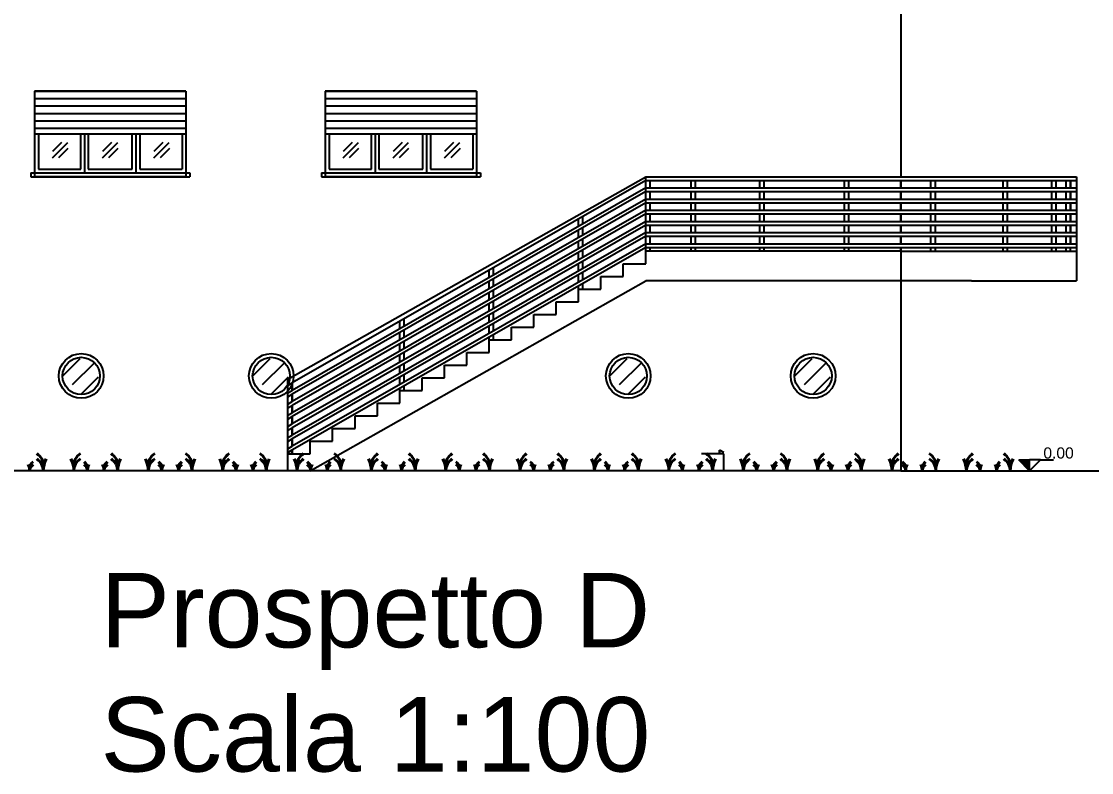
# Model space of a CAD drawing. Header units: millimetres. Extents: x 2459 to 3981, y 1231 to 4850.
# Drawn here: x 3721.4 to 3735.76, y 1237.31 to 1247.4 of the extents above; entities that cross this region are included whole.
import ezdxf

# ---------------------------------------------------------------- set-up
doc = ezdxf.new("R2010")
doc.units = ezdxf.units.MM
doc.layers.add('erbetta', color=7, linetype='Continuous', lineweight=40)
doc.styles.get("Standard").update_dxf_attribs({"font": 'arial.ttf'})

msp = doc.modelspace()

# ---------------------------------------------------------------- hatches: boundary and pattern name
at = {"ltscale": 0.01}
h = msp.add_hatch(color=256, dxfattribs=at)
h.dxf.hatch_style = 1
h.paths.add_polyline_path([(3734.930169, 1241.512715), (3734.782687, 1241.512715), (3734.930169, 1241.365233)])

# ---------------------------------------------------------------- linework, layer by layer
for p, q in [((3733.199951, 1247.613062), (3733.199951, 1245.315233)), ((3733.199951, 1245.265233), (3733.199951, 1245.165233)), ((3733.199951, 1245.165233, 0.597458), (3733.199951, 1245.265233, 0.597458)), ((3733.199951, 1245.265233), (3733.199951, 1245.165233)), ((3735.559951, 1245.315233, 1.597458), (3735.559951, 1243.915233, 1.597458)), ((3733.199951, 1245.115233), (3733.199951, 1245.015233)), ((3733.199951, 1245.015233, 0.597458), (3733.199951, 1245.115233, 0.597458)), ((3733.199951, 1245.115233), (3733.199951, 1245.015233)), ((3733.199951, 1244.965233), (3733.199951, 1244.865233)), ((3733.199951, 1244.865233, 0.597458), (3733.199951, 1244.965233, 0.597458)), ((3733.199951, 1244.965233), (3733.199951, 1244.865233)), ((3733.199951, 1244.815233), (3733.199951, 1244.715233)), ((3733.199951, 1244.715233, 0.597458), (3733.199951, 1244.815233, 0.597458)), ((3733.199951, 1244.815233), (3733.199951, 1244.715233)), ((3733.199951, 1244.665233), (3733.199951, 1244.565233)), ((3733.199951, 1244.565233, 0.597458), (3733.199951, 1244.665233, 0.597458)), ((3733.199951, 1244.665233), (3733.199951, 1244.565233)), ((3733.199951, 1244.515233), (3733.199951, 1244.415233)), ((3733.199951, 1244.415233, 0.597458), (3733.199951, 1244.515233, 0.597458)), ((3733.199951, 1244.515233), (3733.199951, 1244.415233)), ((3733.199951, 1244.314923, 0.597458), (3733.199951, 1244.365233, 0.597458)), ((3733.199951, 1244.365233), (3733.199951, 1241.365233)), ((3733.199951, 1244.314923, 0.597458), (3734.099951, 1244.314923, 0.978814)), ((3734.099951, 1244.314923, 0.978814), (3734.149951, 1244.314923, 1)), ((3734.149951, 1244.314923, 1), (3735.559951, 1244.314923, 1.597458)), ((3734.149951, 1243.915233, 1), (3735.559951, 1243.915233, 1.597458)), ((3734.930169, 1241.365233), (3734.782687, 1241.512715)), ((3734.782687, 1241.512715), (3734.930169, 1241.512715)), ((3734.930169, 1241.365233), (3734.930169, 1241.512715)), ((3734.930169, 1241.365233), (3735.077652, 1241.512715)), ((3735.077652, 1241.512715), (3734.930169, 1241.512715)), ((3735.077652, 1241.512715), (3735.248963, 1241.512715)), ((3733.199951, 1241.365233), (3736.660388, 1241.365233))]:
    msp.add_line(p, q, dxfattribs=at)
at = {"linetype": 'Continuous', "ltscale": 0.01}
for p, q in [((3721.579951, 1246.465233), (3721.579951, 1245.315233)), ((3723.609951, 1246.465233, 0.597458), (3721.579951, 1246.465233, 0.597458)), ((3721.579951, 1246.465233), (3721.579951, 1245.365233)), ((3721.579951, 1246.465233, 0.597458), (3723.609951, 1246.465233, 0.597458)), ((3721.579951, 1246.465233), (3721.579951, 1246.365233)), ((3721.579951, 1246.365233), (3723.609951, 1246.365233)), ((3723.609951, 1246.465233), (3723.609951, 1245.315233)), ((3723.609951, 1246.465233), (3723.609951, 1245.365233)), ((3725.479951, 1246.465233), (3725.479951, 1245.315233)), ((3727.509951, 1246.465233, 0.597458), (3725.479951, 1246.465233, 0.597458)), ((3725.479951, 1246.465233), (3725.479951, 1245.315233)), ((3725.479951, 1246.465233, 0.597458), (3727.509951, 1246.465233, 0.597458)), ((3725.479951, 1246.465233), (3725.479951, 1245.365233)), ((3725.479951, 1246.465233, 0.597458), (3727.509951, 1246.465233, 0.597458)), ((3725.479951, 1246.465233), (3725.479951, 1246.365233)), ((3725.479951, 1246.365233), (3727.509951, 1246.365233)), ((3727.509951, 1246.465233), (3727.509951, 1245.315233)), ((3727.509951, 1246.465233), (3727.509951, 1245.315233)), ((3727.509951, 1246.465233), (3727.509951, 1245.365233)), ((3721.579951, 1246.265233), (3723.609951, 1246.265233)), ((3725.479951, 1246.265233), (3727.509951, 1246.265233)), ((3721.579951, 1246.165233), (3723.609951, 1246.165233)), ((3721.579951, 1246.065233), (3723.609951, 1246.065233)), ((3725.479951, 1246.165233), (3727.509951, 1246.165233)), ((3725.479951, 1246.065233), (3727.509951, 1246.065233)), ((3721.579951, 1245.965233), (3723.609951, 1245.965233)), ((3725.479951, 1245.965233), (3727.509951, 1245.965233)), ((3721.579951, 1245.890233), (3723.609951, 1245.890233)), ((3721.629951, 1245.890233), (3721.629951, 1245.415233, 0.540557)), ((3721.818412, 1245.568117), (3722.024118, 1245.773823)), ((3721.940663, 1245.773823), (3721.818412, 1245.651573)), ((3722.199951, 1245.415233, 0.540557), (3722.199951, 1245.890233)), ((3722.249951, 1245.890233), (3722.249951, 1245.365233, 0.597458)), ((3722.299951, 1245.890233), (3722.299951, 1245.415233, 0.540557)), ((3722.488412, 1245.568117, 0.654358), (3722.694118, 1245.773823, 0.654358)), ((3722.610663, 1245.773823, 0.654358), (3722.488412, 1245.651573, 0.654358)), ((3722.889951, 1245.415233, 0.540557), (3722.889951, 1245.890233)), ((3722.939951, 1245.365233, 0.597458), (3722.939951, 1245.890233)), ((3722.989951, 1245.890233), (3722.989951, 1245.415233, 0.540557)), ((3723.178412, 1245.568117), (3723.384118, 1245.773823)), ((3723.300663, 1245.773823), (3723.178412, 1245.651573)), ((3723.559951, 1245.890233), (3723.559951, 1245.415233)), ((3725.479951, 1245.890233), (3727.509951, 1245.890233)), ((3725.529951, 1245.890233), (3725.529951, 1245.415233, 0.540557)), ((3725.718412, 1245.568117), (3725.924118, 1245.773823)), ((3725.840663, 1245.773823), (3725.718412, 1245.651573)), ((3726.099951, 1245.415233, 0.540557), (3726.099951, 1245.890233)), ((3726.149951, 1245.890233), (3726.149951, 1245.365233, 0.597458)), ((3726.199951, 1245.890233), (3726.199951, 1245.415233, 0.540557)), ((3726.388412, 1245.568117, 0.654358), (3726.594118, 1245.773823, 0.654358)), ((3726.510663, 1245.773823, 0.654358), (3726.388412, 1245.651573, 0.654358)), ((3726.789951, 1245.415233, 0.540557), (3726.789951, 1245.890233)), ((3726.839951, 1245.365233, 0.597458), (3726.839951, 1245.890233)), ((3726.889951, 1245.890233), (3726.889951, 1245.415233, 0.540557)), ((3727.078412, 1245.568117), (3727.284118, 1245.773823)), ((3727.200663, 1245.773823), (3727.078412, 1245.651573)), ((3727.459951, 1245.890233), (3727.459951, 1245.415233)), ((3722.027301, 1245.693551), (3721.901867, 1245.568117)), ((3722.697301, 1245.693551, 0.654358), (3722.571867, 1245.568117, 0.654358)), ((3723.387301, 1245.693551), (3723.261867, 1245.568117)), ((3725.927301, 1245.693551), (3725.801867, 1245.568117)), ((3726.597301, 1245.693551, 0.654358), (3726.471867, 1245.568117, 0.654358)), ((3727.287301, 1245.693551), (3727.161867, 1245.568117)), ((3721.529951, 1245.365233, 0.597458), (3723.609951, 1245.365233, 0.597458)), ((3721.529951, 1245.365233, 0.597458), (3721.529951, 1245.315233, 0.597458)), ((3721.629951, 1245.415233, 1.194915), (3722.199951, 1245.415233, 1.194915)), ((3722.299951, 1245.415233, 1.194915), (3722.889951, 1245.415233, 1.194915)), ((3722.989951, 1245.415233, 1.194915), (3723.559951, 1245.415233, 1.194915)), ((3723.609951, 1245.365233), (3723.659951, 1245.365233)), ((3723.659951, 1245.365233), (3723.659951, 1245.315233)), ((3725.429951, 1245.365233, 0.597458), (3727.509951, 1245.365233, 0.597458)), ((3725.429951, 1245.365233, 0.597458), (3725.429951, 1245.315233, 0.597458)), ((3725.529951, 1245.415233, 1.194915), (3726.099951, 1245.415233, 1.194915)), ((3726.199951, 1245.415233, 1.194915), (3726.789951, 1245.415233, 1.194915)), ((3726.889951, 1245.415233, 1.194915), (3727.459951, 1245.415233, 1.194915)), ((3727.509951, 1245.365233), (3727.559951, 1245.365233)), ((3727.559951, 1245.365233), (3727.559951, 1245.315233)), ((3721.529951, 1245.315233, 0.597458), (3723.659951, 1245.315233, 0.5)), ((3723.609951, 1245.315233, 0.597458), (3721.579951, 1245.315233, 0.597458)), ((3724.978225, 1242.595233, 0.597458), (3729.778225, 1245.315233, 0.597458)), ((3729.778225, 1245.265233, -0.318076), (3725.036929, 1242.545233)), ((3725.429951, 1245.315233, 0.597458), (3727.559951, 1245.315233, 0.5)), ((3727.509951, 1245.315233, 0.597458), (3725.479951, 1245.315233, 0.597458)), ((3725.479951, 1245.315233, 0.597458), (3727.509951, 1245.315233, 0.597458)), ((3729.778225, 1244.144923), (3729.778225, 1245.315233)), ((3729.778225, 1245.165233, 0.752214), (3729.778225, 1245.265233, 0.752214)), ((3729.836929, 1245.165233, 0.752214), (3729.836929, 1245.265233, 0.752214)), ((3730.388617, 1245.165233, 0.597458), (3730.388617, 1245.265233, 0.597458)), ((3730.44732, 1245.165233, 0.597458), (3730.44732, 1245.265233, 0.597458)), ((3731.311382, 1245.165233, 0.597458), (3731.311382, 1245.265233, 0.597458)), ((3731.370086, 1245.165233, 0.597458), (3731.370086, 1245.265233, 0.597458)), ((3732.447231, 1245.165233, 0.597458), (3732.447231, 1245.265233, 0.597458)), ((3732.505934, 1245.165233, 0.597458), (3732.505934, 1245.265233, 0.597458)), ((3733.603942, 1245.165233, 0.597458), (3733.603942, 1245.265233, 0.597458)), ((3733.662645, 1245.265233, 0.597458), (3733.662645, 1245.165233, 0.597458)), ((3734.575205, 1245.165233), (3734.575205, 1245.265233)), ((3734.633909, 1245.165233), (3734.633909, 1245.265233)), ((3735.226545, 1245.165233, 0.597458), (3735.226545, 1245.265233, 0.597458)), ((3735.285249, 1245.165233, 0.597458), (3735.285249, 1245.265233, 0.597458)), ((3735.417283, 1245.265233), (3735.417283, 1245.165233)), ((3735.417843, 1245.165233, 0.597458), (3735.417843, 1245.265233, 0.597458)), ((3735.476547, 1245.165233, 0.597458), (3735.476547, 1245.265233, 0.597458)), ((3735.477283, 1245.265233), (3735.477283, 1245.165233)), ((3729.778225, 1245.165233, 0.279382), (3725.036929, 1242.445233, 0.597458)), ((3729.778225, 1245.115233, -0.636152), (3725.036929, 1242.395233, -0.318076)), ((3729.778225, 1245.015233, 0.752214), (3729.778225, 1245.115233, 0.752214)), ((3729.836929, 1245.015233, 0.752214), (3729.836929, 1245.115233, 0.752214)), ((3730.388617, 1245.015233, 0.597458), (3730.388617, 1245.115233, 0.597458)), ((3730.44732, 1245.015233, 0.597458), (3730.44732, 1245.115233, 0.597458)), ((3731.311382, 1245.015233, 0.597458), (3731.311382, 1245.115233, 0.597458)), ((3731.370086, 1245.015233, 0.597458), (3731.370086, 1245.115233, 0.597458)), ((3732.447231, 1245.015233, 0.597458), (3732.447231, 1245.115233, 0.597458)), ((3732.505934, 1245.015233, 0.597458), (3732.505934, 1245.115233, 0.597458)), ((3733.603942, 1245.015233, 0.597458), (3733.603942, 1245.115233, 0.597458)), ((3733.662645, 1245.115233, 0.597458), (3733.662645, 1245.015233, 0.597458)), ((3734.575205, 1245.015233), (3734.575205, 1245.115233)), ((3734.633909, 1245.015233), (3734.633909, 1245.115233)), ((3735.226545, 1245.015233, 0.597458), (3735.226545, 1245.115233, 0.597458)), ((3735.285249, 1245.015233, 0.597458), (3735.285249, 1245.115233, 0.597458)), ((3735.417283, 1245.115233), (3735.417283, 1245.015233)), ((3735.417843, 1245.015233, 0.597458), (3735.417843, 1245.115233, 0.597458)), ((3735.476547, 1245.015233, 0.597458), (3735.476547, 1245.115233, 0.597458)), ((3735.477283, 1245.115233), (3735.477283, 1245.015233)), ((3729.778225, 1245.015233, -0.318076), (3725.036929, 1242.295233)), ((3729.778225, 1244.965233, -0.636152), (3725.036929, 1242.245233, -0.318076)), ((3729.778225, 1244.865233, 0.752214), (3729.778225, 1244.965233, 0.752214)), ((3729.836929, 1244.865233, 0.752214), (3729.836929, 1244.965233, 0.752214)), ((3730.388617, 1244.865233, 0.597458), (3730.388617, 1244.965233, 0.597458)), ((3730.44732, 1244.865233, 0.597458), (3730.44732, 1244.965233, 0.597458)), ((3731.311382, 1244.865233, 0.597458), (3731.311382, 1244.965233, 0.597458)), ((3731.370086, 1244.865233, 0.597458), (3731.370086, 1244.965233, 0.597458)), ((3732.447231, 1244.865233, 0.597458), (3732.447231, 1244.965233, 0.597458)), ((3732.505934, 1244.865233, 0.597458), (3732.505934, 1244.965233, 0.597458)), ((3733.603942, 1244.865233, 0.597458), (3733.603942, 1244.965233, 0.597458)), ((3733.662645, 1244.965233, 0.597458), (3733.662645, 1244.865233, 0.597458)), ((3734.575205, 1244.865233), (3734.575205, 1244.965233)), ((3734.633909, 1244.865233), (3734.633909, 1244.965233)), ((3735.226545, 1244.865233, 0.597458), (3735.226545, 1244.965233, 0.597458)), ((3735.285249, 1244.865233, 0.597458), (3735.285249, 1244.965233, 0.597458)), ((3735.417283, 1244.965233), (3735.417283, 1244.865233)), ((3735.417843, 1244.865233, 0.597458), (3735.417843, 1244.965233, 0.597458)), ((3735.476547, 1244.865233, 0.597458), (3735.476547, 1244.965233, 0.597458)), ((3735.477283, 1244.965233), (3735.477283, 1244.865233)), ((3729.778225, 1244.865233, 0.434138), (3725.036929, 1242.145233, 0.752214)), ((3729.778225, 1244.815233, 0.434138), (3725.036929, 1242.095233, 0.752214)), ((3728.936929, 1244.682596), (3728.936929, 1244.782596)), ((3729.778225, 1244.715233, 0.752214), (3729.778225, 1244.815233, 0.752214)), ((3729.836929, 1244.715233, 0.752214), (3729.836929, 1244.815233, 0.752214)), ((3730.388617, 1244.715233, 0.597458), (3730.388617, 1244.815233, 0.597458)), ((3730.44732, 1244.715233, 0.597458), (3730.44732, 1244.815233, 0.597458)), ((3731.311382, 1244.715233, 0.597458), (3731.311382, 1244.815233, 0.597458)), ((3731.370086, 1244.715233, 0.597458), (3731.370086, 1244.815233, 0.597458)), ((3732.447231, 1244.715233, 0.597458), (3732.447231, 1244.815233, 0.597458)), ((3732.505934, 1244.715233, 0.597458), (3732.505934, 1244.815233, 0.597458)), ((3733.603942, 1244.715233, 0.597458), (3733.603942, 1244.815233, 0.597458)), ((3733.662645, 1244.815233, 0.597458), (3733.662645, 1244.715233, 0.597458)), ((3734.575205, 1244.715233), (3734.575205, 1244.815233)), ((3734.633909, 1244.715233), (3734.633909, 1244.815233)), ((3735.226545, 1244.715233, 0.597458), (3735.226545, 1244.815233, 0.597458)), ((3735.285249, 1244.715233, 0.597458), (3735.285249, 1244.815233, 0.597458)), ((3735.417283, 1244.815233), (3735.417283, 1244.715233)), ((3735.417843, 1244.715233, 0.597458), (3735.417843, 1244.815233, 0.597458)), ((3735.476547, 1244.715233, 0.597458), (3735.476547, 1244.815233, 0.597458)), ((3735.477283, 1244.815233), (3735.477283, 1244.715233)), ((3729.778225, 1244.715233, 0.279382), (3725.036929, 1241.995233, 0.597458)), ((3729.778225, 1244.665233, -0.636152), (3725.036929, 1241.945233, -0.318076)), ((3728.878225, 1244.648918), (3728.878225, 1244.748918)), ((3728.936929, 1244.532596), (3728.936929, 1244.632596)), ((3729.778225, 1244.565233, 0.752214), (3729.778225, 1244.665233, 0.752214)), ((3729.836929, 1244.565233, 0.752214), (3729.836929, 1244.665233, 0.752214)), ((3730.388617, 1244.565233, 0.597458), (3730.388617, 1244.665233, 0.597458)), ((3730.44732, 1244.565233, 0.597458), (3730.44732, 1244.665233, 0.597458)), ((3731.311382, 1244.565233, 0.597458), (3731.311382, 1244.665233, 0.597458)), ((3731.370086, 1244.565233, 0.597458), (3731.370086, 1244.665233, 0.597458)), ((3732.447231, 1244.565233, 0.597458), (3732.447231, 1244.665233, 0.597458)), ((3732.505934, 1244.565233, 0.597458), (3732.505934, 1244.665233, 0.597458)), ((3733.603942, 1244.565233, 0.597458), (3733.603942, 1244.665233, 0.597458)), ((3733.662645, 1244.665233, 0.597458), (3733.662645, 1244.565233, 0.597458)), ((3734.575205, 1244.565233), (3734.575205, 1244.665233)), ((3734.633909, 1244.565233), (3734.633909, 1244.665233)), ((3735.226545, 1244.565233, 0.597458), (3735.226545, 1244.665233, 0.597458)), ((3735.285249, 1244.565233, 0.597458), (3735.285249, 1244.665233, 0.597458)), ((3735.417283, 1244.665233), (3735.417283, 1244.565233)), ((3735.417843, 1244.565233, 0.597458), (3735.417843, 1244.665233, 0.597458)), ((3735.476547, 1244.565233, 0.597458), (3735.476547, 1244.665233, 0.597458)), ((3735.477283, 1244.665233), (3735.477283, 1244.565233)), ((3729.778225, 1244.565233, 0.279382), (3725.036929, 1241.845233, 0.597458)), ((3729.778225, 1244.515233, -0.636152), (3725.036929, 1241.795233, -0.318076)), ((3728.878225, 1244.498918), (3728.878225, 1244.598918)), ((3728.936929, 1244.382596), (3728.936929, 1244.482596)), ((3729.778225, 1244.415233, 0.752214), (3729.778225, 1244.515233, 0.752214)), ((3729.836929, 1244.415233, 0.752214), (3729.836929, 1244.515233, 0.752214)), ((3730.388617, 1244.415233, 0.597458), (3730.388617, 1244.515233, 0.597458)), ((3730.44732, 1244.415233, 0.597458), (3730.44732, 1244.515233, 0.597458)), ((3731.311382, 1244.415233, 0.597458), (3731.311382, 1244.515233, 0.597458)), ((3731.370086, 1244.415233, 0.597458), (3731.370086, 1244.515233, 0.597458)), ((3732.447231, 1244.415233, 0.597458), (3732.447231, 1244.515233, 0.597458)), ((3732.505934, 1244.415233, 0.597458), (3732.505934, 1244.515233, 0.597458)), ((3733.603942, 1244.415233, 0.597458), (3733.603942, 1244.515233, 0.597458)), ((3733.662645, 1244.515233, 0.597458), (3733.662645, 1244.415233, 0.597458)), ((3734.575205, 1244.415233), (3734.575205, 1244.515233)), ((3734.633909, 1244.415233), (3734.633909, 1244.515233)), ((3735.226545, 1244.415233, 0.597458), (3735.226545, 1244.515233, 0.597458)), ((3735.285249, 1244.415233, 0.597458), (3735.285249, 1244.515233, 0.597458)), ((3735.417283, 1244.515233), (3735.417283, 1244.415233)), ((3735.417843, 1244.415233, 0.597458), (3735.417843, 1244.515233, 0.597458)), ((3735.476547, 1244.415233, 0.597458), (3735.476547, 1244.515233, 0.597458)), ((3735.477283, 1244.515233), (3735.477283, 1244.415233)), ((3729.778225, 1244.365233, 0.434138), (3724.978225, 1241.611555, 0.756152)), ((3729.778225, 1244.415233, 0.434138), (3725.036929, 1241.695233, 0.752214)), ((3728.878225, 1244.348918), (3728.878225, 1244.448918)), ((3729.778225, 1244.314923, 0.752214), (3729.778225, 1244.365233, 0.752214)), ((3729.836929, 1244.314923, 0.752214), (3729.836929, 1244.365233, 0.752214)), ((3730.388617, 1244.314923, 0.597458), (3730.388617, 1244.365233, 0.597458)), ((3730.44732, 1244.314923, 0.597458), (3730.44732, 1244.365233, 0.597458)), ((3731.311382, 1244.314923, 0.597458), (3731.311382, 1244.365233, 0.597458)), ((3731.370086, 1244.314923, 0.597458), (3731.370086, 1244.365233, 0.597458)), ((3732.447231, 1244.314923, 0.597458), (3732.447231, 1244.365233, 0.597458)), ((3732.505934, 1244.314923, 0.597458), (3732.505934, 1244.365233, 0.597458)), ((3733.603942, 1244.314923, 0.597458), (3733.603942, 1244.365233, 0.597458)), ((3733.662645, 1244.365233, 0.597458), (3733.662645, 1244.315233, 0.597458)), ((3734.575205, 1244.314923), (3734.575205, 1244.365233)), ((3734.633909, 1244.314923), (3734.633909, 1244.365233)), ((3735.226545, 1244.314923, 0.597458), (3735.226545, 1244.365233, 0.597458)), ((3735.285249, 1244.314923, 0.597458), (3735.285249, 1244.365233, 0.597458)), ((3735.417843, 1244.314923, 0.597458), (3735.417843, 1244.365233, 0.597458)), ((3735.476547, 1244.314923, 0.597458), (3735.476547, 1244.365233, 0.597458)), ((3728.878225, 1244.198918), (3728.878225, 1244.298918)), ((3728.936929, 1244.232596), (3728.936929, 1244.332596)), ((3733.199951, 1244.314923, 0.597458), (3729.778225, 1244.314923, 0.597458)), ((3729.778225, 1244.144923), (3729.778225, 1244.314923)), ((3727.678225, 1243.960499), (3727.678225, 1244.060499)), ((3727.736929, 1243.994176), (3727.736929, 1244.094176)), ((3728.878225, 1244.048918), (3728.878225, 1244.148918)), ((3728.936929, 1244.082596), (3728.936929, 1244.182596)), ((3729.478225, 1243.974923), (3729.478225, 1244.144923)), ((3729.478225, 1244.144923), (3729.778225, 1244.144923)), ((3725.278225, 1241.365233), (3729.778225, 1243.915233)), ((3727.678225, 1243.810499), (3727.678225, 1243.910499)), ((3727.736929, 1243.844176), (3727.736929, 1243.944176)), ((3728.878225, 1243.898918), (3728.878225, 1243.998918)), ((3728.936929, 1243.932596), (3728.936929, 1244.032596)), ((3729.178225, 1243.804923), (3729.178225, 1243.974923)), ((3729.178225, 1243.974923), (3729.478225, 1243.974923)), ((3727.736929, 1243.694176), (3727.736929, 1243.794176)), ((3728.878225, 1243.804923), (3728.878225, 1243.848918)), ((3728.878225, 1243.634923), (3728.878225, 1243.804923)), ((3728.878225, 1243.804923), (3729.178225, 1243.804923)), ((3728.936929, 1243.804923), (3728.936929, 1243.882596)), ((3727.678225, 1243.660499), (3727.678225, 1243.760499)), ((3727.736929, 1243.544176), (3727.736929, 1243.644176)), ((3728.578225, 1243.464923), (3728.578225, 1243.634923)), ((3728.578225, 1243.634923), (3728.878225, 1243.634923)), ((3727.678225, 1243.510499), (3727.678225, 1243.610499)), ((3727.736929, 1243.394176), (3727.736929, 1243.494176)), ((3726.478225, 1243.27208), (3726.478225, 1243.37208)), ((3726.536929, 1243.305757), (3726.536929, 1243.405757)), ((3727.678225, 1243.360499), (3727.678225, 1243.460499)), ((3727.736929, 1243.244176), (3727.736929, 1243.344176)), ((3728.278225, 1243.294923), (3728.278225, 1243.464923)), ((3728.278225, 1243.464923), (3728.578225, 1243.464923)), ((3726.478225, 1243.12208), (3726.478225, 1243.22208)), ((3726.536929, 1243.155757), (3726.536929, 1243.255757)), ((3727.678225, 1243.210499), (3727.678225, 1243.310499)), ((3727.736929, 1243.124923), (3727.736929, 1243.194176)), ((3727.978225, 1243.124923), (3727.978225, 1243.294923)), ((3727.978225, 1243.294923), (3728.278225, 1243.294923)), ((3726.478225, 1242.97208), (3726.478225, 1243.07208)), ((3726.536929, 1243.005757), (3726.536929, 1243.105757)), ((3727.678225, 1243.124923), (3727.678225, 1243.160499)), ((3727.678225, 1242.954923), (3727.678225, 1243.124923)), ((3727.678225, 1243.124923), (3727.978225, 1243.124923)), ((3726.478225, 1242.82208), (3726.478225, 1242.92208)), ((3726.536929, 1242.855757), (3726.536929, 1242.955757)), ((3727.378225, 1242.784923), (3727.378225, 1242.954923)), ((3727.378225, 1242.954923), (3727.678225, 1242.954923)), ((3722.187461, 1242.868609), (3721.954984, 1242.636133)), ((3722.088712, 1242.523994), (3722.381727, 1242.817009)), ((3724.737461, 1242.868609), (3724.504984, 1242.636133)), ((3724.638712, 1242.523994), (3724.931727, 1242.817009)), ((3726.478225, 1242.67208), (3726.478225, 1242.77208)), ((3726.536929, 1242.705757), (3726.536929, 1242.805757)), ((3727.078225, 1242.614923), (3727.078225, 1242.784923)), ((3727.078225, 1242.784923), (3727.378225, 1242.784923)), ((3729.527461, 1242.868609), (3729.294984, 1242.636133)), ((3729.428712, 1242.523994), (3729.721727, 1242.817009)), ((3732.007461, 1242.868609), (3731.774984, 1242.636133)), ((3731.908712, 1242.523994), (3732.201727, 1242.817009)), ((3722.433327, 1242.622743), (3722.20085, 1242.390266)), ((3724.983327, 1242.622743), (3724.75085, 1242.390266)), ((3726.478225, 1242.52208), (3726.478225, 1242.62208)), ((3726.536929, 1242.555757), (3726.536929, 1242.655757)), ((3726.778225, 1242.444923), (3726.778225, 1242.614923)), ((3726.778225, 1242.614923), (3727.078225, 1242.614923)), ((3729.773327, 1242.622743), (3729.54085, 1242.390266)), ((3732.253327, 1242.622743), (3732.02085, 1242.390266)), ((3724.978225, 1242.545233), (3724.978225, 1242.595233)), ((3724.978225, 1241.594923), (3724.978225, 1242.545233)), ((3724.978225, 1242.511555), (3725.036929, 1242.545233)), ((3725.036929, 1242.445233), (3725.036929, 1242.545233)), ((3725.036929, 1242.545233), (3725.036929, 1242.445233)), ((3726.478225, 1242.444923), (3726.478225, 1242.47208)), ((3726.536929, 1242.444923), (3726.536929, 1242.505757)), ((3724.978225, 1242.411555, 0.597458), (3725.036929, 1242.445233, 0.597458)), ((3724.978225, 1242.361555, 0.181924), (3725.036929, 1242.395233, 0.181924)), ((3725.036929, 1242.295233), (3725.036929, 1242.395233)), ((3725.036929, 1242.395233), (3725.036929, 1242.295233)), ((3726.478225, 1242.274923), (3726.478225, 1242.444923)), ((3726.478225, 1242.444923), (3726.778225, 1242.444923)), ((3724.978225, 1242.261555), (3725.036929, 1242.295233)), ((3724.978225, 1242.211555), (3725.036929, 1242.245233)), ((3725.036929, 1242.145233), (3725.036929, 1242.245233)), ((3725.036929, 1242.245233), (3725.036929, 1242.145233)), ((3726.178225, 1242.104923), (3726.178225, 1242.274923)), ((3726.178225, 1242.274923), (3726.478225, 1242.274923)), ((3724.978225, 1242.111555), (3725.036929, 1242.145233)), ((3724.978225, 1242.061555, 0.752214), (3725.036929, 1242.095233, 0.752214)), ((3725.036929, 1241.995233), (3725.036929, 1242.095233)), ((3725.036929, 1242.095233), (3725.036929, 1241.995233)), ((3725.878225, 1241.934923), (3725.878225, 1242.104923)), ((3725.878225, 1242.104923), (3726.178225, 1242.104923)), ((3724.978225, 1241.961555, 0.597458), (3725.036929, 1241.995233, 0.597458)), ((3724.978225, 1241.911555), (3725.036929, 1241.945233)), ((3725.036929, 1241.845233), (3725.036929, 1241.945233)), ((3725.036929, 1241.945233), (3725.036929, 1241.845233)), ((3725.578225, 1241.764923), (3725.578225, 1241.934923)), ((3725.578225, 1241.934923), (3725.878225, 1241.934923)), ((3724.978225, 1241.811555, 0.597458), (3725.036929, 1241.845233, 0.597458)), ((3724.978225, 1241.761555, 0.181924), (3725.036929, 1241.795233, 0.181924)), ((3725.036929, 1241.695233), (3725.036929, 1241.795233)), ((3725.036929, 1241.795233), (3725.036929, 1241.695233)), ((3725.278225, 1241.594923), (3725.278225, 1241.764923)), ((3725.278225, 1241.764923), (3725.578225, 1241.764923)), ((3724.978225, 1241.661555), (3725.036929, 1241.695233)), ((3724.978225, 1241.611555), (3725.036929, 1241.645233)), ((3725.036929, 1241.594923), (3725.036929, 1241.645233)), ((3725.036929, 1241.645233), (3725.036929, 1241.594923)), ((3730.769116, 1241.594923), (3730.769116, 1241.645233)), ((3730.769116, 1241.645233), (3730.769116, 1241.594923)), ((3730.827819, 1241.611555), (3730.769116, 1241.645233)), ((3724.978225, 1241.365233), (3724.978225, 1241.594923)), ((3724.978225, 1241.594923), (3725.278225, 1241.594923)), ((3730.827819, 1241.594923), (3730.527819, 1241.594923)), ((3730.827819, 1241.365233), (3730.827819, 1241.594923)), ((3733.199951, 1241.365233), (3720.979951, 1241.365233))]:
    msp.add_line(p, q, dxfattribs=at)
msp.add_line((3733.199951, 1244.314923, 0.597458), (3733.199951, 1243.914923, 0.597458))
at = {"linetype": 'Continuous', "ltscale": 0.01, "elevation": 1}
msp.add_lwpolyline([(3734.149951, 1243.915233), (3733.199951, 1243.915233), (3729.778225, 1243.915233)], dxfattribs=at)
at = {"ltscale": 0.01}
for points in [[(3729.778225, 1245.315233, 0.597458), (3733.199951, 1245.315233, 0.597458), (3735.559951, 1245.315233, 1.597458)], [(3729.778225, 1245.265233, -0.318076), (3733.199951, 1245.265233, 0.597458), (3735.559951, 1245.265233, 1.597458)], [(3729.778225, 1245.165233, 0.597458), (3733.199951, 1245.165233, 0.597458), (3735.559951, 1245.165233, 1.597458)], [(3729.778225, 1245.115233, -0.318076), (3733.199951, 1245.115233, 0.597458), (3735.559951, 1245.115233, 1.597458)], [(3729.778225, 1245.015233, 0.597458), (3733.199951, 1245.015233, 0.597458), (3735.559951, 1245.015233, 1.597458)], [(3729.778225, 1244.965233, -0.318076), (3733.199951, 1244.965233, 0.597458), (3735.559951, 1244.965233, 1.597458)], [(3729.778225, 1244.865233, 0.597458), (3733.199951, 1244.865233, 0.597458), (3735.559951, 1244.865233, 1.597458)], [(3729.778225, 1244.815233, -0.318076), (3733.199951, 1244.815233, 0.597458), (3735.559951, 1244.815233, 1.597458)], [(3729.778225, 1244.715233, 0.597458), (3733.199951, 1244.715233, 0.597458), (3735.559951, 1244.715233, 1.597458)], [(3729.778225, 1244.665233, -0.318076), (3733.199951, 1244.665233, 0.597458), (3735.559951, 1244.665233, 1.597458)], [(3729.778225, 1244.565233, 0.597458), (3733.199951, 1244.565233, 0.597458), (3735.559951, 1244.565233, 1.597458)], [(3729.778225, 1244.515233, -0.318076), (3733.199951, 1244.515233, 0.597458), (3735.559951, 1244.515233, 1.597458)], [(3729.778225, 1244.415233, 0.597458), (3733.199951, 1244.415233, 0.597458), (3735.559951, 1244.415233, 1.597458)], [(3729.778225, 1244.365233, -0.318076), (3733.199951, 1244.365233, 0.597458), (3735.559951, 1244.365233, 1.597458)]]:
    msp.add_polyline3d(points, dxfattribs=at)
for centre, radius in [((3722.204951, 1242.640233), 0.3), ((3724.754951, 1242.640233), 0.3), ((3729.544951, 1242.640233), 0.3), ((3732.024951, 1242.640233), 0.3), ((3722.204951, 1242.640233), 0.25), ((3724.754951, 1242.640233), 0.25), ((3729.544951, 1242.640233), 0.25), ((3732.024951, 1242.640233), 0.25)]:
    msp.add_circle(centre, radius, dxfattribs=at)
at = {"layer": 'erbetta', "linetype": 'Continuous', "ltscale": 0.01}
for centre, radius, start, end in [((3721.624184, 1241.393418), 0.113889, 124.6907886, 176.6781281), ((3721.484994, 1241.41912), 0.217802, 3.3218719, 55.3092114), ((3721.505681, 1241.365233), 0.190344, 0, 57.1412919), ((3722.044499, 1241.365233), 0.348473, 152.6881931, 180), ((3721.757876, 1241.365233), 0.348473, 0, 27.3118069), ((3722.31738, 1241.41912), 0.217802, 124.6907886, 176.6781281), ((3722.296694, 1241.365233), 0.190344, 122.8587081, 180), ((3722.178191, 1241.393418), 0.113889, 3.3218719, 55.3092114), ((3722.622076, 1241.393418), 0.113889, 124.6907886, 176.6781281), ((3722.482887, 1241.41912), 0.217802, 3.3218719, 55.3092114), ((3722.503574, 1241.365233), 0.190344, 0, 57.1412919), ((3723.042391, 1241.365233), 0.348473, 152.6881931, 180), ((3722.755769, 1241.365233), 0.348473, 0, 27.3118069), ((3723.315273, 1241.41912), 0.217802, 124.6907886, 176.6781281), ((3723.294586, 1241.365233), 0.190344, 122.8587081, 180), ((3723.176083, 1241.393418), 0.113889, 3.3218719, 55.3092114), ((3723.619969, 1241.393418), 0.113889, 124.6907886, 176.6781281), ((3723.480779, 1241.41912), 0.217802, 3.3218719, 55.3092114), ((3723.501466, 1241.365233), 0.190344, 0, 57.1412919), ((3724.040283, 1241.365233), 0.348473, 152.6881931, 180), ((3723.753661, 1241.365233), 0.348473, 0, 27.3118069), ((3724.313165, 1241.41912), 0.217802, 124.6907886, 176.6781281), ((3724.292478, 1241.365233), 0.190344, 122.8587081, 180), ((3724.173976, 1241.393418), 0.113889, 3.3218719, 55.3092114), ((3724.617861, 1241.393418), 0.113889, 124.6907886, 176.6781281), ((3724.478671, 1241.41912), 0.217802, 3.3218719, 55.3092114), ((3724.499358, 1241.365233), 0.190344, 0, 57.1412919), ((3725.038176, 1241.365233), 0.348473, 152.6881931, 180), ((3724.751553, 1241.365233), 0.348473, 0, 27.3118069), ((3725.311058, 1241.41912), 0.217802, 124.6907886, 176.6781281), ((3725.290371, 1241.365233), 0.190344, 122.8587081, 180), ((3725.171868, 1241.393418), 0.113889, 3.3218719, 55.3092114), ((3725.615754, 1241.393418), 0.113889, 124.6907886, 176.6781281), ((3725.476564, 1241.41912), 0.217802, 3.3218719, 55.3092114), ((3725.497251, 1241.365233), 0.190344, 0, 57.1412919), ((3726.036068, 1241.365233), 0.348473, 152.6881931, 180), ((3725.749446, 1241.365233), 0.348473, 0, 27.3118069), ((3726.30895, 1241.41912), 0.217802, 124.6907886, 176.6781281), ((3726.288263, 1241.365233), 0.190344, 122.8587081, 180), ((3726.16976, 1241.393418), 0.113889, 3.3218719, 55.3092114), ((3726.613646, 1241.393418), 0.113889, 124.6907886, 176.6781281), ((3726.474456, 1241.41912), 0.217802, 3.3218719, 55.3092114), ((3726.495143, 1241.365233), 0.190344, 0, 57.1412919), ((3727.033961, 1241.365233), 0.348473, 152.6881931, 180), ((3726.747338, 1241.365233), 0.348473, 0, 27.3118069), ((3727.306842, 1241.41912), 0.217802, 124.6907886, 176.6781281), ((3727.286156, 1241.365233), 0.190344, 122.8587081, 180), ((3727.167653, 1241.393418), 0.113889, 3.3218719, 55.3092114), ((3727.611538, 1241.393418), 0.113889, 124.6907886, 176.6781281), ((3727.472349, 1241.41912), 0.217802, 3.3218719, 55.3092114), ((3727.493036, 1241.365233), 0.190344, 0, 57.1412919), ((3728.031853, 1241.365233), 0.348473, 152.6881931, 180), ((3727.745231, 1241.365233), 0.348473, 0, 27.3118069), ((3728.304735, 1241.41912), 0.217802, 124.6907886, 176.6781281), ((3728.284048, 1241.365233), 0.190344, 122.8587081, 180), ((3728.165545, 1241.393418), 0.113889, 3.3218719, 55.3092114), ((3728.609431, 1241.393418), 0.113889, 124.6907886, 176.6781281), ((3728.470241, 1241.41912), 0.217802, 3.3218719, 55.3092114), ((3728.490928, 1241.365233), 0.190344, 0, 57.1412919), ((3729.029745, 1241.365233), 0.348473, 152.6881931, 180), ((3728.743123, 1241.365233), 0.348473, 0, 27.3118069), ((3729.302627, 1241.41912), 0.217802, 124.6907886, 176.6781281), ((3729.28194, 1241.365233), 0.190344, 122.8587081, 180), ((3729.163438, 1241.393418), 0.113889, 3.3218719, 55.3092114), ((3729.607323, 1241.393418), 0.113889, 124.6907886, 176.6781281), ((3729.468133, 1241.41912), 0.217802, 3.3218719, 55.3092114), ((3729.48882, 1241.365233), 0.190344, 0, 57.1412919), ((3730.027638, 1241.365233), 0.348473, 152.6881931, 180), ((3729.741015, 1241.365233), 0.348473, 0, 27.3118069), ((3730.30052, 1241.41912), 0.217802, 124.6907886, 176.6781281), ((3730.279833, 1241.365233), 0.190344, 122.8587081, 180), ((3730.16133, 1241.393418), 0.113889, 3.3218719, 55.3092114), ((3730.605216, 1241.393418), 0.113889, 124.6907886, 176.6781281), ((3730.466026, 1241.41912), 0.217802, 3.3218719, 55.3092114), ((3730.486713, 1241.365233), 0.190344, 0, 57.1412919), ((3731.02553, 1241.365233), 0.348473, 152.6881931, 180), ((3730.738908, 1241.365233), 0.348473, 0, 27.3118069), ((3731.298412, 1241.41912), 0.217802, 124.6907886, 176.6781281), ((3731.277725, 1241.365233), 0.190344, 122.8587081, 180), ((3731.159222, 1241.393418), 0.113889, 3.3218719, 55.3092114), ((3731.603108, 1241.393418), 0.113889, 124.6907886, 176.6781281), ((3731.463918, 1241.41912), 0.217802, 3.3218719, 55.3092114), ((3731.484605, 1241.365233), 0.190344, 0, 57.1412919), ((3732.023423, 1241.365233), 0.348473, 152.6881931, 180), ((3731.7368, 1241.365233), 0.348473, 0, 27.3118069), ((3732.296304, 1241.41912), 0.217802, 124.6907886, 176.6781281), ((3732.275618, 1241.365233), 0.190344, 122.8587081, 180), ((3732.157115, 1241.393418), 0.113889, 3.3218719, 55.3092114), ((3732.601, 1241.393418), 0.113889, 124.6907886, 176.6781281), ((3732.461811, 1241.41912), 0.217802, 3.3218719, 55.3092114), ((3732.482498, 1241.365233), 0.190344, 0, 57.1412919), ((3733.021315, 1241.365233), 0.348473, 152.6881931, 180), ((3732.734693, 1241.365233), 0.348473, 0, 27.3118069), ((3733.294197, 1241.41912), 0.217802, 124.6907886, 176.6781281), ((3733.27351, 1241.365233), 0.190344, 122.8587081, 180), ((3733.155007, 1241.393418), 0.113889, 3.3218719, 55.3092114), ((3733.598893, 1241.393418), 0.113889, 124.6907886, 176.6781281), ((3733.459703, 1241.41912), 0.217802, 3.3218719, 55.3092114), ((3733.48039, 1241.365233), 0.190344, 0, 57.1412919), ((3734.019207, 1241.365233), 0.348473, 152.6881931, 180), ((3733.732585, 1241.365233), 0.348473, 0, 27.3118069), ((3734.292089, 1241.41912), 0.217802, 124.6907886, 176.6781281), ((3734.271402, 1241.365233), 0.190344, 122.8587081, 180), ((3734.1529, 1241.393418), 0.113889, 3.3218719, 55.3092114), ((3734.596785, 1241.393418), 0.113889, 124.6907886, 176.6781281), ((3734.457596, 1241.41912), 0.217802, 3.3218719, 55.3092114), ((3734.478282, 1241.365233), 0.190344, 0, 57.1412919), ((3735.0171, 1241.365233), 0.348473, 152.6881931, 180), ((3721.331618, 1241.36524), 0.182217, 0, 27.3118069), ((3721.613367, 1241.36524), 0.099531, 122.8587081, 180), ((3722.189008, 1241.36524), 0.099531, 0, 57.1412919), ((3722.470757, 1241.36524), 0.182217, 152.6881931, 180), ((3722.32951, 1241.36524), 0.182217, 0, 27.3118069), ((3722.611259, 1241.36524), 0.099531, 122.8587081, 180), ((3723.1869, 1241.36524), 0.099531, 0, 57.1412919), ((3723.468649, 1241.36524), 0.182217, 152.6881931, 180), ((3723.327403, 1241.36524), 0.182217, 0, 27.3118069), ((3723.609152, 1241.36524), 0.099531, 122.8587081, 180), ((3724.184793, 1241.36524), 0.099531, 0, 57.1412919), ((3724.466541, 1241.36524), 0.182217, 152.6881931, 180), ((3724.325295, 1241.36524), 0.182217, 0, 27.3118069), ((3724.607044, 1241.36524), 0.099531, 122.8587081, 180), ((3725.182685, 1241.36524), 0.099531, 0, 57.1412919), ((3725.464434, 1241.36524), 0.182217, 152.6881931, 180), ((3725.323188, 1241.36524), 0.182217, 0, 27.3118069), ((3725.604936, 1241.36524), 0.099531, 122.8587081, 180), ((3726.180578, 1241.36524), 0.099531, 0, 57.1412919), ((3726.462326, 1241.36524), 0.182217, 152.6881931, 180), ((3726.32108, 1241.36524), 0.182217, 0, 27.3118069), ((3726.602829, 1241.36524), 0.099531, 122.8587081, 180), ((3727.17847, 1241.36524), 0.099531, 0, 57.1412919), ((3727.460219, 1241.36524), 0.182217, 152.6881931, 180), ((3727.318972, 1241.36524), 0.182217, 0, 27.3118069), ((3727.600721, 1241.36524), 0.099531, 122.8587081, 180), ((3728.176362, 1241.36524), 0.099531, 0, 57.1412919), ((3728.458111, 1241.36524), 0.182217, 152.6881931, 180), ((3728.316865, 1241.36524), 0.182217, 0, 27.3118069), ((3728.598614, 1241.36524), 0.099531, 122.8587081, 180), ((3729.174255, 1241.36524), 0.099531, 0, 57.1412919), ((3729.456003, 1241.36524), 0.182217, 152.6881931, 180), ((3729.314757, 1241.36524), 0.182217, 0, 27.3118069), ((3729.596506, 1241.36524), 0.099531, 122.8587081, 180), ((3730.172147, 1241.36524), 0.099531, 0, 57.1412919), ((3730.453896, 1241.36524), 0.182217, 152.6881931, 180), ((3730.31265, 1241.36524), 0.182217, 0, 27.3118069), ((3730.594398, 1241.36524), 0.099531, 122.8587081, 180), ((3731.17004, 1241.36524), 0.099531, 0, 57.1412919), ((3731.451788, 1241.36524), 0.182217, 152.6881931, 180), ((3731.310542, 1241.36524), 0.182217, 0, 27.3118069), ((3731.592291, 1241.36524), 0.099531, 122.8587081, 180), ((3732.167932, 1241.36524), 0.099531, 0, 57.1412919), ((3732.449681, 1241.36524), 0.182217, 152.6881931, 180), ((3732.308434, 1241.36524), 0.182217, 0, 27.3118069), ((3732.590183, 1241.36524), 0.099531, 122.8587081, 180), ((3733.165824, 1241.36524), 0.099531, 0, 57.1412919), ((3733.447573, 1241.36524), 0.182217, 152.6881931, 180), ((3733.306327, 1241.36524), 0.182217, 0, 27.3118069), ((3733.588076, 1241.36524), 0.099531, 122.8587081, 180), ((3734.163717, 1241.36524), 0.099531, 0, 57.1412919), ((3734.445465, 1241.36524), 0.182217, 152.6881931, 180), ((3734.304219, 1241.36524), 0.182217, 0, 27.3118069), ((3734.585968, 1241.36524), 0.099531, 122.8587081, 180)]:
    msp.add_arc(centre, radius, start, end, dxfattribs=at)

# ---------------------------------------------------------------- texts
at = {"linetype": 'Continuous'}
msp.add_text('0.00', height=0.15, dxfattribs=at).set_placement((3735.11405, 1241.530604, -1))
at = {"insert": (3722.46334, 1239.994975), "char_height": 1, "attachment_point": 1}
msp.add_mtext_dynamic_manual_height_columns('Prospetto D\\PScala 1:100', width=7.75175184, gutter_width=12.5, heights=[4.118042], dxfattribs=at)

doc.saveas('drawing.dxf')
